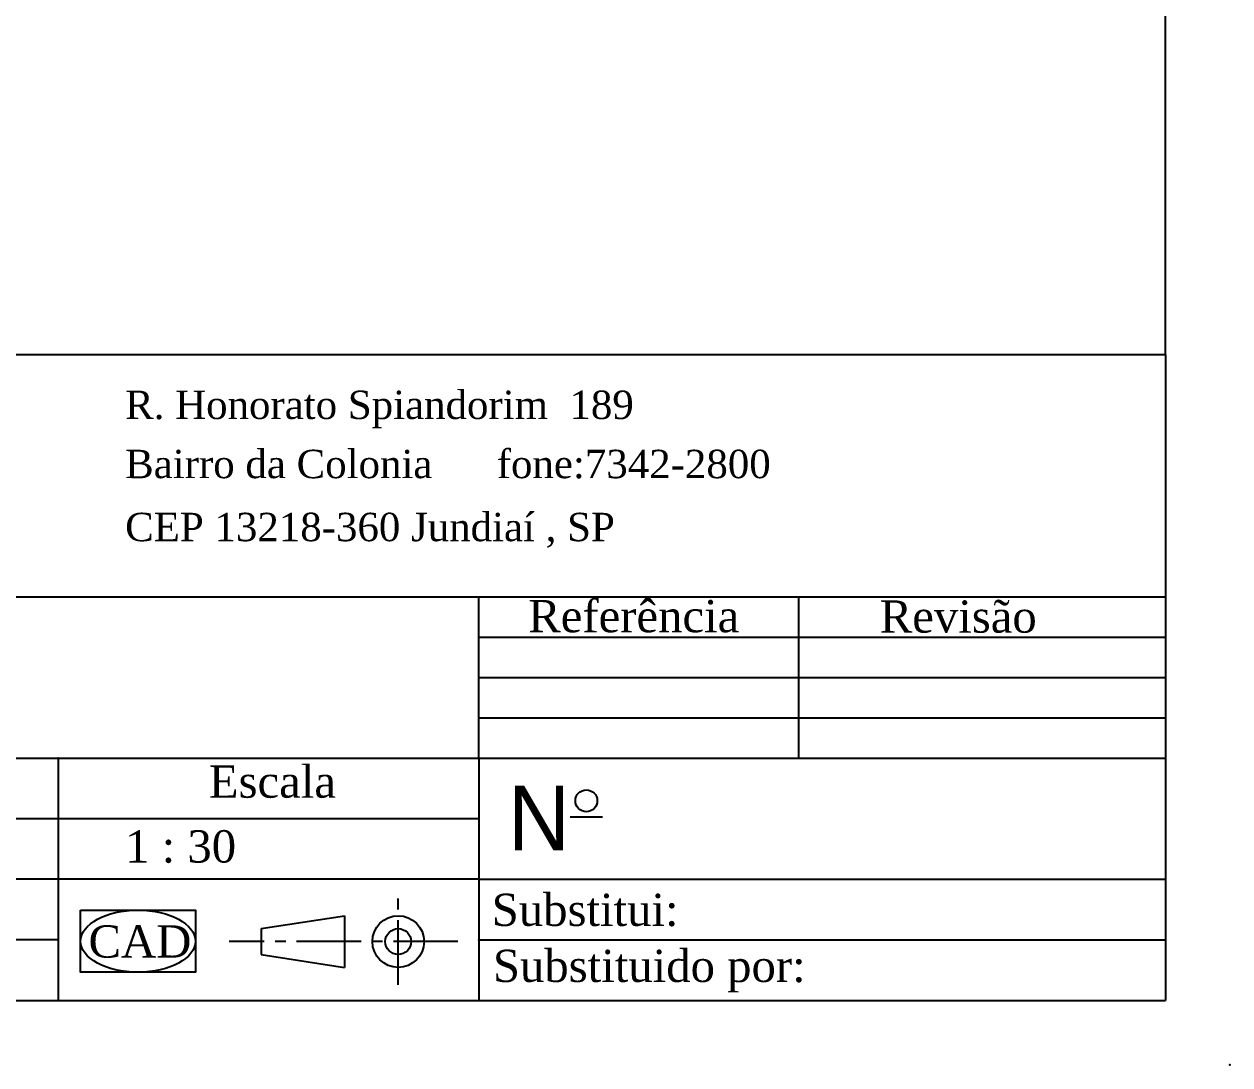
# Model space of a CAD drawing. Extents: x 15445 to 21745, y -5725 to 3185.
# Drawn here: x 18942 to 21745, y -5725 to -3306 of the extents above; entities that cross this region are included whole.
import ezdxf

# ---------------------------------------------------------------- set-up
doc = ezdxf.new("R2010")
doc.units = 0
doc.header["$LTSCALE"] = 200
doc.header["$MEASUREMENT"] = 0
doc.linetypes.add('CENTER2', pattern=[1.125, 0.75, -0.125, 0.125, -0.125])
for name, color, linetype in [('CENTRO', 1, 'CENTER2'), ('FINA', 7, 'CONTINUOUS'), ('LARGA', 7, 'CONTINUOUS'), ('RAHMEN07', 5, 'CONTINUOUS')]:
    doc.layers.add(name, color=color, linetype=linetype)
doc.styles.add('FA', font='TIMES.TTF')

msp = doc.modelspace()

# ---------------------------------------------------------------- linework, layer by layer
at = {"layer": 'CENTRO'}
for p, q in [((19811.784, -5538.28), (19811.784, -5329.742)), ((19950.446, -5438.077), (19418.917, -5438.077))]:
    msp.add_line(p, q, dxfattribs=at)
at = {"layer": 'FINA'}
for p, q in [((21594.776, -4074.671), (15978.776, -4074.671)), ((15978.776, -4637.171), (21594.776, -4637.171)), ((19999.176, -5012.171), (19999.176, -4637.171)), ((20742.976, -5012.171), (20742.976, -4637.171)), ((19999.176, -4730.921), (21594.776, -4730.921)), ((19999.176, -4824.671), (21594.776, -4824.671)), ((19999.176, -4918.421), (21594.776, -4918.421)), ((15978.776, -5012.171), (21594.776, -5012.171)), ((19999.176, -5012.171), (19999.176, -5574.671)), ((19999.176, -5152.796), (15978.776, -5152.796)), ((20211.675, -5148.119), (20286.28, -5148.119)), ((19999.176, -5293.421), (15978.776, -5293.421)), ((19999.176, -5293.421), (21594.776, -5293.421)), ((19493.399, -5408.077), (19686.856, -5378.077)), ((19686.856, -5378.077), (19686.856, -5498.077)), ((19493.399, -5408.073), (19493.399, -5468.077)), ((19021.076, -5434.046), (15978.776, -5434.046)), ((19999.176, -5434.046), (21594.776, -5434.046)), ((19493.399, -5468.077), (19686.856, -5498.077)), ((15978.776, -5574.671), (21594.776, -5574.671))]:
    msp.add_line(p, q, dxfattribs=at)
at = {"layer": 'FINA', "linetype": 'CONTINUOUS'}
msp.add_line((21594.776, -4074.671), (21594.776, -5574.671), dxfattribs=at)
at = {"layer": 'FINA'}
for centre, radius in [((20248.977, -5110.862), 25.403), ((19811.784, -5438.077), 60), ((19811.784, -5438.077), 30)]:
    msp.add_circle(centre, radius, dxfattribs=at)
for p in [(19999.176, -4730.921), (19999.176, -4824.671), (19999.176, -4918.421), (19999.176, -5152.796), (19999.176, -5293.421), (19999.176, -5434.046)]:
    msp.add_point(p, dxfattribs=at)
at = {"layer": 'FINA', "linetype": 'CONTINUOUS'}
msp.add_point((21744.776, -5724.671), dxfattribs=at)
at = {"layer": 'LARGA'}
msp.add_line((19021.076, -5012.171), (19021.076, -5574.671), dxfattribs=at)
at = {"layer": 'RAHMEN07'}
msp.add_line((21594.776, -4074.671), (21594.776, 3035.329), dxfattribs=at)
msp.add_lwpolyline([(19073.527, -5365.038), (19340.291, -5365.038), (19340.291, -5509.432), (19073.527, -5509.432)], close=True, dxfattribs=at)
msp.add_ellipse((19206.909, -5437.235), major_axis=(-133.382, 0), ratio=0.54128028, dxfattribs=at)
msp.add_point((19021.076, -5012.171), dxfattribs=at)

# ---------------------------------------------------------------- texts
at = {"layer": 'FINA', "style": 'FA'}
for s, height, p in [('R. Honorato Spiandorim  189', 66, (19176.969, -4223.589)), ('Bairro da Colonia      fone:7342-2800', 66, (19176.969, -4361.089)), ('CEP 13218-360 Jundiaí , SP', 66, (19176.969, -4507.532)), ('Referência', 75, (20113.95, -4719.173)), ('Revisão', 75, (20930.962, -4720.12)), ('Escala', 75, (19371.466, -5103.726)), ('1 : 30', 75, (19177.014, -5254.411)), ('Substitui:', 75, (20029.016, -5401.721)), ('CAD', 75, (19091.886, -5475.293)), ('Substituido por:', 75, (20031.767, -5531.972))]:
    msp.add_text(s, height=height, dxfattribs=at).set_placement(p)
at = {"layer": 'FINA'}
msp.add_text('N', height=150, dxfattribs=at).set_placement((20066.474, -5226.024))

doc.saveas('drawing.dxf')
